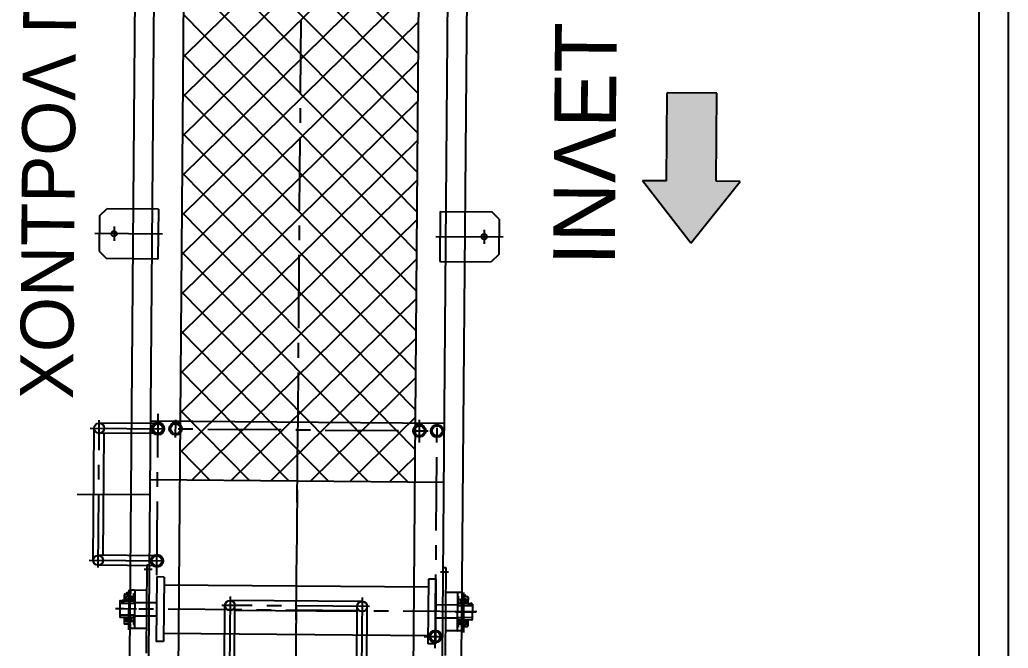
# Model space of a CAD drawing. Header units: millimetres. Extents: x 10462777 to 22643323, y 453826 to 1389191.
# Drawn here: x 11229273 to 11232638, y 607672 to 609812 of the extents above; entities that cross this region are included whole.
import ezdxf

# ---------------------------------------------------------------- set-up
doc = ezdxf.new("R2010")
doc.units = ezdxf.units.MM
doc.header["$LTSCALE"] = 200
doc.header["$MEASUREMENT"] = 0
doc.linetypes.add('CENTER', pattern=[2, 1.25, -0.25, 0.25, -0.25])
doc.layers.get('0').update_dxf_attribs({"linetype": 'CONTINUOUS'})
for name, color, linetype in [('1', 1, 'CENTER'), ('2', 2, 'CONTINUOUS'), ('4', 4, 'CONTINUOUS'), ('panel', 4, 'CONTINUOUS')]:
    doc.layers.add(name, color=color, linetype=linetype)
doc.styles.get("Standard").update_dxf_attribs({"font": 'SYMBOL'})

# ---------------------------------------------------------------- blocks, each defined once
blk = doc.blocks.new('shot mc')
blk.add_hatch(color=4).paths.add_polyline_path([(13136077.6, -240596.9), (13136075.2, -240897.3), (13135993.2, -240896.6), (13136158.1, -241109.6), (13136326.5, -240899.3), (13136244.5, -240898.6), (13136247, -240598.3)])
at = {"color": 2}
for p, q in [((13134439.1, -239345.8), (13134357.8, -249258.9)), ((13135239, -239352.3), (13135157.8, -249265.4))]:
    blk.add_line(p, q, dxfattribs=at)
for p, q in [((13134248.1, -242515), (13134272.7, -239515.1)), ((13135378.1, -242524.3), (13135402.6, -239524.4)), ((13134313.1, -242515.6), (13134336.7, -239640.7)), ((13135313.1, -242523.8), (13135336.6, -239648.9)), ((13134145.4, -241016.6), (13134170.6, -240991.8)), ((13134345.6, -240993.3), (13134170.6, -240991.8)), ((13134345.6, -240993.3), (13134344.2, -241163.3)), ((13135305.5, -241001.1), (13135304.1, -241171.1)), ((13135305.5, -241001.1), (13135480.5, -241002.6)), ((13135505.3, -241027.8), (13135480.5, -241002.6)), ((13134145.4, -241016.6), (13134144.4, -241136.6)), ((13135505.3, -241027.8), (13135504.3, -241147.8)), ((13134144.4, -241136.6), (13134169.2, -241161.8)), ((13134344.2, -241163.3), (13134169.2, -241161.8)), ((13135304.1, -241171.1), (13135479.1, -241172.6)), ((13135504.3, -241147.8), (13135479.1, -241172.6)), ((13135319.6, -241723.8), (13134319.6, -241715.6)), ((13135318, -241923.8), (13134318, -241915.6))]:
    blk.add_line(p, q)
at = {"color": 1}
for p, q in [((13134359.9, -241078.4), (13134129.9, -241076.5)), ((13134195.1, -241053), (13134194.7, -241101)), ((13135455, -241063.4), (13135454.6, -241111.4)), ((13135289.8, -241086), (13135519.8, -241087.9)), ((13134251.7, -242322.9), (13134237.7, -242322.8)), ((13134239.4, -242305.7), (13134239.5, -242297.1)), ((13134244.9, -242289.3), (13134243.8, -242425.9)), ((13135384.9, -242298.7), (13135383.8, -242435.2)), ((13135390.1, -242315.2), (13135390.2, -242306.5)), ((13134271.1, -242355.2), (13134202.7, -242354.7)), ((13134223.7, -242324.9), (13134223.6, -242336.9)), ((13135377.6, -242332.1), (13135391.6, -242332.2)), ((13135405.5, -242334.6), (13135405.4, -242346.6)), ((13134251.1, -242387.2), (13134237.1, -242387.1)), ((13135357.7, -242364.1), (13135426.1, -242364.7)), ((13135377.1, -242396.5), (13135391.1, -242396.6))]:
    blk.add_line(p, q, dxfattribs=at)
at = {"color": 3}
for p, q in [((13134229.8, -242305.9), (13134229.6, -242326.9)), ((13134231.8, -242303.9), (13134250.8, -242304)), ((13134235.6, -242312.5), (13134233.8, -242326.9)), ((13134236.6, -242303.9), (13134236.6, -242303)), ((13134236.6, -242318.6), (13134240.7, -242318.6)), ((13134236.8, -242302.8), (13134239.5, -242302.8)), ((13134238, -242303), (13134238, -242303.9)), ((13134238.7, -242299), (13134239.5, -242299)), ((13134240.3, -242299), (13134239.5, -242299)), ((13134242.1, -242302.8), (13134239.5, -242302.8)), ((13134240.9, -242303.1), (13134240.9, -242304)), ((13134242.3, -242304), (13134242.3, -242303.1)), ((13134248.7, -242318.7), (13134252.8, -242318.7)), ((13134250.9, -242292), (13134250.8, -242304)), ((13134252.9, -242290.1), (13134263.9, -242290.2)), ((13134253.9, -242312.8), (13134255.4, -242327.1)), ((13134261.8, -242327.1), (13134262, -242302.6)), ((13134262, -242302.6), (13134265.8, -242302.6)), ((13134265.9, -242292.2), (13134264.9, -242418.2)), ((13135363.9, -242301.2), (13135362.9, -242427.2)), ((13135367.6, -242311.7), (13135363.8, -242311.6)), ((13135376.9, -242299.3), (13135365.9, -242299.2)), ((13135367.4, -242336.2), (13135367.6, -242311.7)), ((13135375.6, -242322), (13135373.8, -242336.2)), ((13135378.9, -242301.3), (13135378.8, -242313.3)), ((13135397.8, -242313.4), (13135378.8, -242313.3)), ((13135387.3, -242313.4), (13135387.3, -242312.5)), ((13135387.5, -242312.2), (13135390.2, -242312.3)), ((13135388.7, -242312.5), (13135388.7, -242313.4)), ((13135389.4, -242308.4), (13135390.2, -242308.4)), ((13135391, -242308.4), (13135390.2, -242308.4)), ((13135392.8, -242312.3), (13135390.2, -242312.3)), ((13135391.6, -242312.5), (13135391.6, -242313.4)), ((13135393, -242313.4), (13135393, -242312.5)), ((13135393.8, -242322), (13135395.4, -242336.4)), ((13135399.8, -242315.5), (13135399.6, -242336.5)), ((13134214.4, -242328.7), (13134214, -242380.7)), ((13134214.4, -242334.7), (13134265.6, -242335.2)), ((13134216.4, -242326.8), (13134220.8, -242326.8)), ((13134220.8, -242326.2), (13134220.7, -242334.8)), ((13134226.6, -242326.2), (13134220.8, -242326.2)), ((13134221.4, -242326.2), (13134221.3, -242334.8)), ((13134226, -242334.8), (13134226, -242326.2)), ((13134226.6, -242334.8), (13134226.6, -242326.2)), ((13134226.6, -242326.8), (13134240.7, -242327)), ((13134248.6, -242327), (13134263.6, -242327.2)), ((13134263.6, -242327.2), (13134263.6, -242335.2)), ((13135414.7, -242344.6), (13135363.5, -242344.2)), ((13135365.6, -242336.2), (13135365.5, -242344.2)), ((13135380.6, -242336.3), (13135365.6, -242336.2)), ((13135380.7, -242327.9), (13135376.5, -242327.9)), ((13135392.8, -242328), (13135388.6, -242328)), ((13135402.6, -242336.5), (13135388.6, -242336.4)), ((13135402.5, -242344.5), (13135402.6, -242335.9)), ((13135402.6, -242335.9), (13135408.5, -242335.9)), ((13135403.1, -242344.5), (13135403.2, -242335.9)), ((13135407.9, -242335.9), (13135407.8, -242344.5)), ((13135408.5, -242335.9), (13135408.4, -242344.5)), ((13135412.8, -242336.6), (13135408.4, -242336.5)), ((13135414.8, -242338.6), (13135414.4, -242390.6)), ((13134214, -242374.7), (13134265.2, -242375.2)), ((13134216, -242382.8), (13134240.2, -242383)), ((13134229.2, -242382.9), (13134229, -242403.9)), ((13134235, -242397.3), (13134233.4, -242382.9)), ((13134248.1, -242383), (13134263.2, -242383.1)), ((13134253.2, -242397.3), (13134255, -242383.1)), ((13134261.4, -242383.1), (13134261.2, -242407.7)), ((13134263.2, -242383.1), (13134263.2, -242375.1)), ((13135414.4, -242384.6), (13135363.2, -242384.2)), ((13135365.1, -242392.2), (13135365.2, -242384.2)), ((13134231, -242405.9), (13134250, -242406)), ((13134236, -242391.3), (13134240.1, -242391.3)), ((13134248.1, -242391.4), (13134252.2, -242391.4)), ((13134250, -242406), (13134249.9, -242418)), ((13134251.9, -242420.1), (13134262.9, -242420.1)), ((13134261.2, -242407.7), (13134265, -242407.7)), ((13135366.7, -242416.7), (13135362.9, -242416.7)), ((13135380.2, -242392.3), (13135365.1, -242392.2)), ((13135366.9, -242392.2), (13135366.7, -242416.7)), ((13135374.9, -242406.5), (13135373.3, -242392.2)), ((13135380.1, -242400.7), (13135375.9, -242400.6)), ((13135396.9, -242415.4), (13135377.9, -242415.3)), ((13135377.9, -242415.3), (13135377.9, -242427.3)), ((13135392.2, -242400.8), (13135388, -242400.7)), ((13135412.3, -242392.6), (13135388.1, -242392.4)), ((13135393.1, -242406.8), (13135394.9, -242392.4)), ((13135399.1, -242392.5), (13135399, -242413.5)), ((13135375.8, -242429.3), (13135364.8, -242429.2))]:
    blk.add_line(p, q, dxfattribs=at)
for centre in [(13134194.9, -241077), (13135454.8, -241087.4)]:
    blk.add_circle(centre, 9)
for centre in [(13134244.7, -242322.8), (13135384.6, -242332.2), (13134244.1, -242387.2), (13135384.1, -242396.5)]:
    blk.add_circle(centre, 5.77, dxfattribs=at)
for centre, radius, start, end in [((13134244.1, -242353), 41.4, 64.3851, 110.2646), ((13134231.8, -242305.9), 2, 89.5305, 179.5305), ((13134236.6, -242317.1), 1.5, 172.8373, 269.5305), ((13134236.8, -242303), 0.22, 89.5305, 179.5305), ((13134228, -242297.8), 10.7, 331.9998, 353.5358), ((13134237.8, -242303), 0.22, 359.5305, 89.5305), ((13134238.2, -242303), 0.22, 89.5305, 179.5305), ((13134251, -242297.9), 10.7, 185.5252, 207.0612), ((13134240.7, -242303.1), 0.22, 359.5305, 89.5305), ((13134241.1, -242303.1), 0.22, 89.5305, 179.5305), ((13134242.1, -242303.1), 0.22, 359.5305, 89.5305), ((13134252.9, -242292.1), 2, 89.5305, 179.5305), ((13134252.8, -242317.2), 1.5, 269.5305, 6.2237), ((13134263.9, -242292.2), 2, 359.5305, 89.5305), ((13135365.9, -242301.2), 2, 89.5305, 179.5305), ((13135384.7, -242362.4), 41.4, 68.7963, 114.6758), ((13135376.9, -242301.3), 2, 359.5305, 89.5305), ((13135387.5, -242312.5), 0.22, 89.5305, 179.5305), ((13135378.7, -242307.2), 10.7, 331.9998, 353.5358), ((13135388.5, -242312.5), 0.22, 359.5305, 89.5305), ((13135388.9, -242312.5), 0.22, 89.5305, 179.5305), ((13135401.7, -242307.4), 10.7, 185.5252, 207.0612), ((13135391.4, -242312.5), 0.22, 359.5305, 89.5305), ((13135391.8, -242312.5), 0.22, 89.5305, 179.5305), ((13135392.8, -242312.5), 0.22, 359.5305, 89.5305), ((13135397.8, -242315.4), 2, 359.5305, 89.5305), ((13134216.4, -242328.8), 2, 89.5305, 179.5305), ((13135376.6, -242326.4), 1.5, 172.8373, 269.5305), ((13135392.8, -242326.5), 1.5, 269.5305, 6.2237), ((13135412.8, -242338.6), 2, 359.5305, 89.5305), ((13134216, -242380.8), 2, 179.5305, 269.5305), ((13134231, -242403.9), 2, 179.5305, 269.5305), ((13134244, -242357), 41.4, 248.7963, 294.6758), ((13134236, -242392.8), 1.5, 89.5305, 186.2237), ((13134251.9, -242418.1), 2, 179.5305, 269.5305), ((13134252.2, -242392.9), 1.5, 352.8373, 89.5305), ((13134262.9, -242418.1), 2, 269.5305, 359.5305), ((13135384.7, -242366.3), 41.4, 244.3851, 290.2646), ((13135375.9, -242402.1), 1.5, 89.5305, 186.2237), ((13135392.2, -242402.3), 1.5, 352.8373, 89.5305), ((13135397, -242413.4), 2, 269.5305, 359.5305), ((13135412.4, -242390.6), 2, 269.5305, 359.5305), ((13135364.9, -242427.2), 2, 179.5305, 269.5305), ((13135375.9, -242427.3), 2, 269.5305, 359.5305)]:
    blk.add_arc(centre, radius, start, end, dxfattribs=at)
at = {"layer": '1'}
for p, q in [((13134840.7, -239149.2), (13134757.1, -249355.1)), ((13134140.6, -242214.1), (13134144.7, -241711.4)), ((13134340.4, -242239.2), (13134344.9, -241690.8)), ((13134404.2, -241770.4), (13134404.7, -241710.4)), ((13135234.1, -241788.3), (13135234.7, -241711)), ((13134113.6, -241738.9), (13135319.4, -241748.8)), ((13134819.4, -241742.2), (13134812.7, -242569.7)), ((13135288.4, -242487.8), (13135294.6, -241723.6)), ((13134069.3, -241963.5), (13134367.6, -241966)), ((13134109.9, -242188.9), (13134381.5, -242191.1)), ((13134324.8, -242220.6), (13134297.6, -242220.4)), ((13135306.2, -242228.7), (13135333.4, -242228.9)), ((13134589.8, -242312), (13134587.5, -242582.8)), ((13135039.8, -242315.7), (13135037.5, -242587.3)), ((13135429.4, -242364.7), (13134199.4, -242354.6)), ((13135064.5, -242346.7), (13134561.8, -242342.6)), ((13135250.8, -242448.2), (13135313.7, -242448.8))]:
    blk.add_line(p, q, dxfattribs=at)
at = {"layer": '2'}
for p, q in [((13134306.6, -242205.5), (13134304.2, -242505.5)), ((13134315.6, -242205.6), (13134306.6, -242205.5)), ((13135315.6, -242213.8), (13135324.6, -242213.8)), ((13135324.6, -242213.8), (13135322.1, -242513.8)), ((13134340.3, -242245.8), (13134338.5, -242465.8)), ((13134365.3, -242246), (13134340.3, -242245.8)), ((13134365.3, -242246), (13134363.5, -242466)), ((13135265.3, -242253.4), (13135263.5, -242473.3)), ((13135290.3, -242253.6), (13135265.3, -242253.4)), ((13135290.3, -242253.6), (13135288.5, -242473.6)), ((13135265, -242280.9), (13134365.1, -242273.5)), ((13134263.9, -242290.2), (13134305.9, -242290.5)), ((13135365.9, -242299.2), (13135323.9, -242298.8)), ((13134265.6, -242332.7), (13134339.6, -242333.3)), ((13135363.6, -242341.7), (13135289.6, -242341.1)), ((13134265.2, -242377.7), (13134339.2, -242378.3)), ((13135363.2, -242386.7), (13135289.2, -242386.1)), ((13134262.9, -242420.1), (13134304.9, -242420.5)), ((13135263.7, -242445.8), (13134363.7, -242438.5)), ((13135364.8, -242429.2), (13135322.8, -242428.8)), ((13134363.5, -242466), (13134338.5, -242465.8)), ((13135288.5, -242473.6), (13135263.5, -242473.3))]:
    blk.add_line(p, q, dxfattribs=at)
at = {"layer": '4', "linetype": 'Continuous'}
for p, q in [((13135229.9, -240463.6), (13134436.5, -239657.1)), ((13135236.3, -239682.4), (13134429.8, -240475.8)), ((13135228.8, -240598.3), (13134435.4, -239791.8)), ((13135235.2, -239817.1), (13134428.7, -240610.5)), ((13135227.7, -240733), (13134434.3, -239926.5)), ((13135234.1, -239951.8), (13134427.6, -240745.2)), ((13135226.6, -240867.7), (13134433.2, -240061.2)), ((13135233, -240086.5), (13134426.5, -240879.9)), ((13135225.5, -241002.4), (13134432.1, -240195.9)), ((13135231.9, -240221.2), (13134425.4, -241014.6)), ((13135224.4, -241137.1), (13134431, -240330.6)), ((13135230.8, -240355.9), (13134424.3, -241149.3)), ((13135223.3, -241271.8), (13134429.9, -240465.3)), ((13135229.7, -240490.6), (13134423.2, -241284)), ((13135222.2, -241406.5), (13134428.8, -240600)), ((13135228.6, -240625.3), (13134422.1, -241418.7)), ((13135221.1, -241541.2), (13134427.7, -240734.7)), ((13135227.5, -240760), (13134421, -241553.4)), ((13135220, -241675.9), (13134426.6, -240869.4)), ((13135226.4, -240894.7), (13134419.9, -241688.1)), ((13135218.9, -241810.6), (13134425.5, -241004.1)), ((13135225.3, -241029.4), (13134418.8, -241822.8)), ((13135195.6, -241922.8), (13134424.4, -241138.8)), ((13135224.2, -241164.1), (13134459.1, -241916.7)), ((13135060.9, -241921.7), (13134423.3, -241273.5)), ((13135223.1, -241298.8), (13134593.8, -241917.8)), ((13134926.2, -241920.6), (13134422.2, -241408.2)), ((13135222, -241433.5), (13134728.5, -241918.9)), ((13134791.5, -241919.5), (13134421.1, -241542.9)), ((13135220.9, -241568.2), (13134863.2, -241920.1)), ((13134656.8, -241918.4), (13134420, -241677.6)), ((13135219.8, -241702.9), (13134997.9, -241921.2)), ((13134522.1, -241917.3), (13134418.9, -241812.3)), ((13135218.7, -241837.6), (13135132.6, -241922.3))]:
    blk.add_line(p, q, dxfattribs=at)
at = {"layer": '4'}
for p, q in [((13136075.2, -240897.3), (13136077.6, -240596.9)), ((13136247, -240598.3), (13136077.6, -240596.9)), ((13136244.5, -240898.6), (13136247, -240598.3)), ((13136075.2, -240897.3), (13135993.2, -240896.6)), ((13136158.1, -241109.6), (13135993.2, -240896.6)), ((13136158.1, -241109.6), (13136326.5, -240899.3)), ((13136326.5, -240899.3), (13136244.5, -240898.6)), ((13134123.8, -242189), (13134127.4, -241739)), ((13134344.6, -241723.8), (13134144.6, -241722.2)), ((13134344.3, -241757.8), (13134144.3, -241756.2)), ((13134157.9, -242172.3), (13134161.3, -241756.3)), ((13134340.9, -242173.8), (13134140.9, -242172.1)), ((13134340.6, -242207.8), (13134140.6, -242206.1)), ((13134570.9, -242542.7), (13134572.5, -242342.7)), ((13135039.6, -242329.5), (13134589.7, -242325.8)), ((13134604.9, -242543), (13134606.5, -242343)), ((13135020.9, -242546.4), (13135022.5, -242346.4)), ((13135054.9, -242546.6), (13135056.5, -242346.6)), ((13135022.4, -242363.4), (13134606.4, -242360))]:
    blk.add_line(p, q, dxfattribs=at)
for centre, radius in [((13134144.4, -241739.2), 17), ((13134344.4, -241740.8), 21.4), ((13134344.4, -241740.8), 17), ((13134404.4, -241741.3), 21.4), ((13134404.4, -241741.3), 17), ((13135234.4, -241748.1), 21.4), ((13135234.4, -241748.1), 17), ((13135294.4, -241748.6), 21.4), ((13135294.4, -241748.6), 17), ((13134140.8, -242189.1), 17), ((13134340.8, -242190.8), 21.4), ((13134340.8, -242190.8), 17), ((13134589.5, -242342.8), 17), ((13135039.5, -242346.5), 17), ((13135288.7, -242448.6), 21.4), ((13135288.7, -242448.6), 17)]:
    blk.add_circle(centre, radius, dxfattribs=at)
at = {"color": 3}
blk.add_text('CONTROL PANEL', height=180, rotation=89.5305, dxfattribs=at).set_placement((13134054.8, -241641.2))
blk.add_text('INLET', height=210, rotation=89.5305).set_placement((13135899.3, -241185.7))

msp = doc.modelspace()

# ---------------------------------------------------------------- linework, layer by layer
at = {"ltscale": 10}
for p, q in [((11232637.9431, 612330.80627), (11232637.9431, 592006.96356)), ((11232537.9431, 612289.38492), (11232537.9431, 592048.38492))]:
    msp.add_line(p, q, dxfattribs=at)

# ---------------------------------------------------------------- block references
at = {"layer": 'panel'}
msp.add_blockref('shot mc', (-1904600.65073, 850160.17441), dxfattribs=at)

doc.saveas('drawing.dxf')
